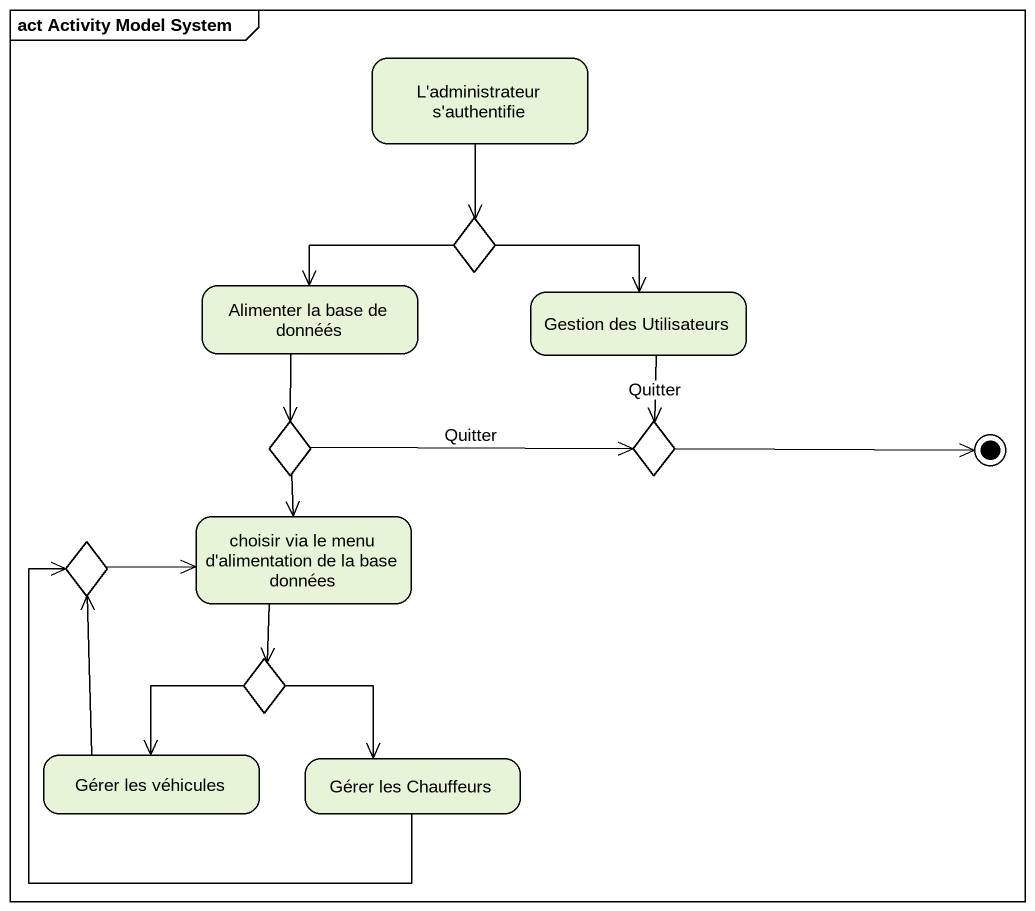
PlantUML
@startuml
mainframe act Activity Model System
hide empty description
state "L'administrateur s'authentifie" as L_administrateur_s
state choice1 <<choice>>
state "Alimenter la base de donnéés" as Alimenter_la_base_de_donnéés
state "Gestion des Utilisateurs" as Gestion_des_Utilisateurs
state choice2 <<choice>>
state choice3 <<choice>>
state choice4 <<choice>>
state "choisir via le menu d'alimentation de la base données" as choisir_via_le_menu_d
state choice5 <<choice>>
state "Gérer les véhicules" as Gérer_les_véhicules
state "Gérer les Chauffeurs" as Gérer_les_Chauffeurs
L_administrateur_s --> choice1
choice1 -left-> Alimenter_la_base_de_donnéés
choice1 -right-> Gestion_des_Utilisateurs
Alimenter_la_base_de_donnéés --> choice2
Gestion_des_Utilisateurs --> choice3 : Quitter
choice2 -right-> choice3 : Quitter
choice2 --> choisir_via_le_menu_d
choice4 -right-> choisir_via_le_menu_d
choisir_via_le_menu_d --> choice5
choice5 --> Gérer_les_véhicules
choice5 --> Gérer_les_Chauffeurs
Gérer_les_véhicules -up-> choice4
Gérer_les_Chauffeurs -up-> choice4
choice3 -right-> [*]
@enduml
